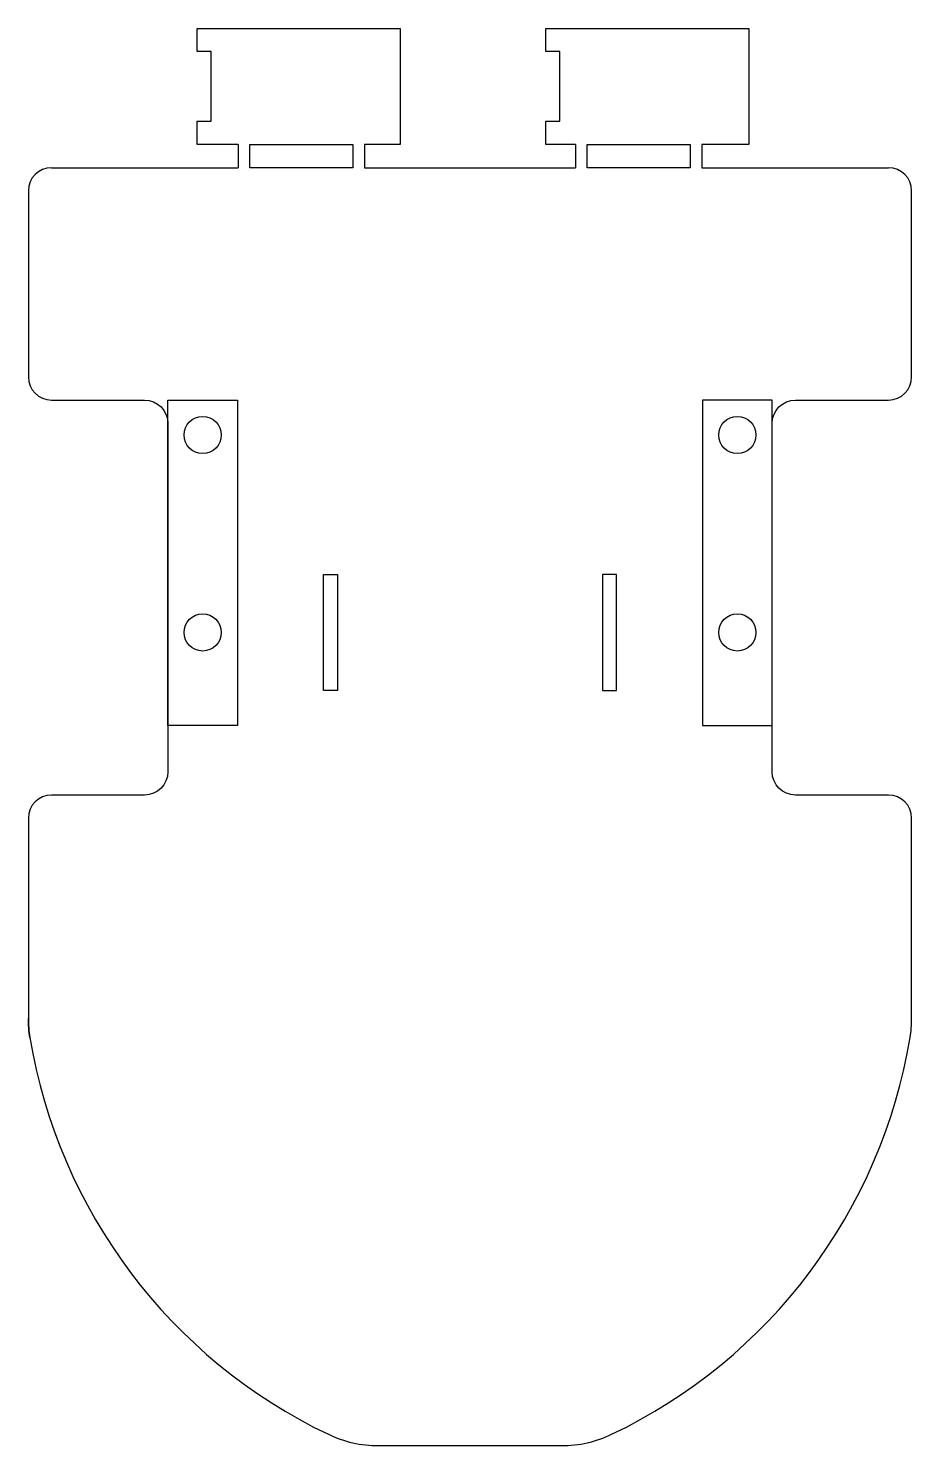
# Model space of a CAD drawing. Header units: millimetres. Extents: x -19 to 19, y -27.5 to 33.5.
import ezdxf

# ---------------------------------------------------------------- set-up
doc = ezdxf.new("R2010")
doc.units = ezdxf.units.MM
doc.layers.get('0').update_dxf_attribs({"linetype": 'CONTINUOUS'})

msp = doc.modelspace()

# ---------------------------------------------------------------- linework, layer by layer
for p, q in [((-11.737, 33.5), (-3, 33.5)), ((-11.737, 32.5), (-11.737, 33.5)), ((-3, 33.5), (-3, 28.5)), ((3.263, 33.5), (12, 33.5)), ((3.263, 32.5), (3.263, 33.5)), ((12, 33.5), (12, 28.5)), ((-11.137, 32.5), (-11.737, 32.5)), ((-11.137, 29.5), (-11.137, 32.5)), ((3.863, 32.5), (3.263, 32.5)), ((3.863, 29.5), (3.863, 32.5)), ((-11.737, 29.5), (-11.137, 29.5)), ((-11.737, 28.5), (-11.737, 29.5)), ((3.263, 29.5), (3.863, 29.5)), ((3.263, 28.5), (3.263, 29.5)), ((-9.968, 28.5), (-11.737, 28.5)), ((-9.968, 28.5), (-9.968, 27.5)), ((-4.54, 28.5), (-4.54, 27.5)), ((-3, 28.5), (-4.54, 28.5)), ((4.54, 28.5), (3.263, 28.5)), ((4.54, 28.5), (4.54, 27.5)), ((9.968, 28.5), (9.968, 27.5)), ((12, 28.5), (9.968, 28.5)), ((-18, 27.5), (-9.968, 27.5)), ((-4.54, 27.5), (4.54, 27.5)), ((9.968, 27.5), (18, 27.5)), ((-19, 26.5), (-19, 18.5)), ((19, 18.5), (19, 26.5)), ((-18, 17.5), (-14, 17.5)), ((14, 17.5), (18, 17.5)), ((-13, 16.5), (-13, 1.5)), ((13, 1.5), (13, 16.5)), ((-14, 0.5), (-18, 0.5)), ((18, 0.5), (14, 0.5)), ((-19, -0.5), (-19, -9.114)), ((19, -9.114), (19, -0.5)), ((-3.939, -27.5), (3.939, -27.5))]:
    msp.add_line(p, q)
for points in [[(-5.04, 28.5), (-5.04, 27.5), (-9.468, 27.5), (-9.468, 28.5)], [(9.468, 28.5), (9.468, 27.5), (5.04, 27.5), (5.04, 28.5)], [(-10, 3.5), (-13, 3.5), (-13, 17.5), (-10, 17.5)], [(10, 17.5), (10, 3.5), (13, 3.5), (13, 17.5)], [(-6.3, 5), (-6.3, 10), (-5.7, 10), (-5.7, 5)], [(6.3, 5), (6.3, 10), (5.7, 10), (5.7, 5)]]:
    msp.add_lwpolyline(points, close=True)
msp.add_lwpolyline([(-19, -9.114, 0.041028), (-18.933, -9.931, -0.041028)], format="xyb", close=True)
for centre in [(-11.5, 16), (11.5, 16), (-11.5, 7.5), (11.5, 7.5)]:
    msp.add_circle(centre, 0.8)
for centre, radius, start, end in [((-18, 26.5), 1, 90, 180), ((18, 26.5), 1, 0, 90), ((-18, 18.5), 1, 180, 270), ((18, 18.5), 1, 270, 360), ((-18, -0.5), 1, 90, 180), ((18, -0.5), 1, 0, 90), ((14, -9.114), 5, -9.39759, 0), ((3.87, -6.157), 23.113, 189.39759, 244.46113), ((-3.87, -6.157), 23.113, 295.53887, 350.60241), ((-3.939, -22.5), 5, 244.46113, 270), ((3.939, -22.5), 5, 270, 295.53887)]:
    msp.add_arc(centre, radius, start, end)
at = {"extrusion": (0, 0, -1)}
for centre, start, end in [((14, 16.5), 90, 180), ((-14, 16.5), 0, 90), ((14, 1.5), 180, 270), ((-14, 1.5), 270, 360)]:
    msp.add_arc(centre, 1, start, end, dxfattribs=at)

doc.saveas('drawing.dxf')
